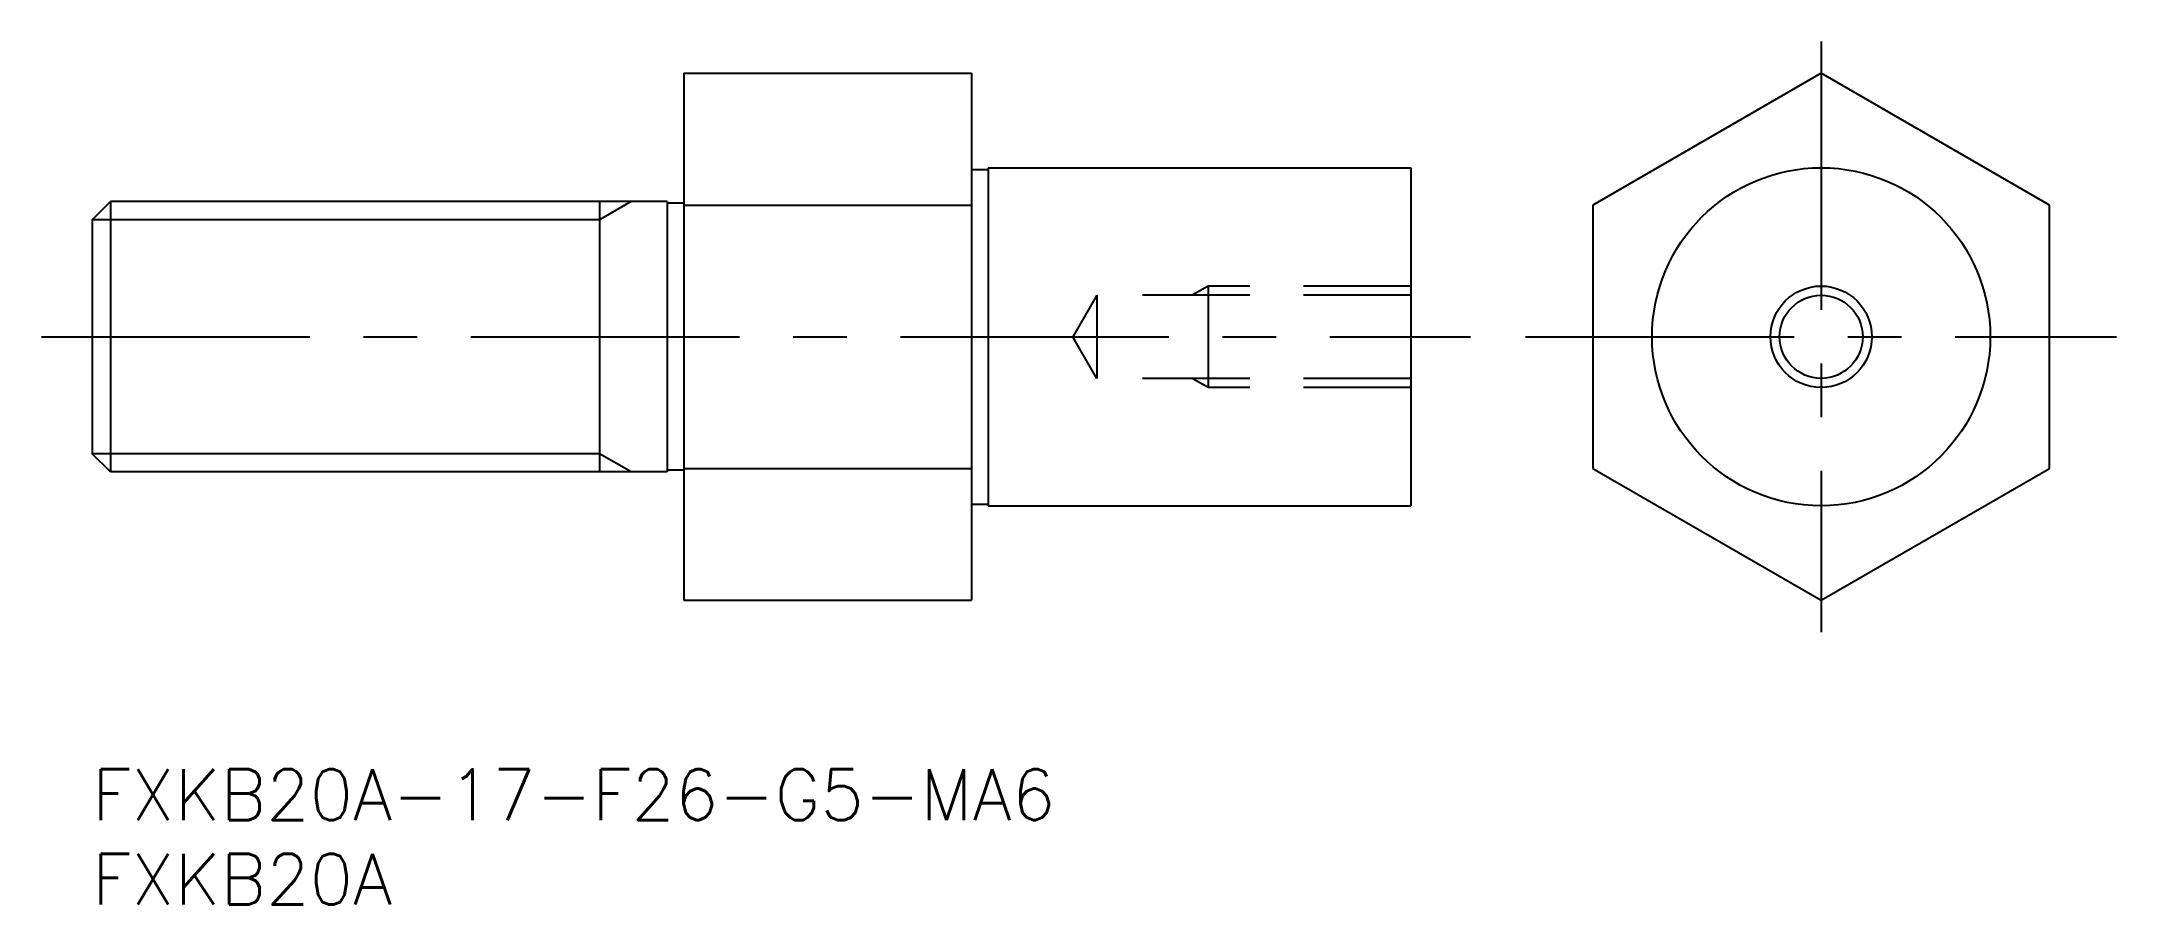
# Model space of a CAD drawing. Extents: x -3 to 120, y -8 to 43.
import ezdxf

# ---------------------------------------------------------------- set-up
doc = ezdxf.new("R2010")
doc.units = 0
doc.header["$LTSCALE"] = 0.5
doc.linetypes.add('CENTER', pattern=[50.8, 31.75, -6.35, 6.35, -6.35])
doc.linetypes.add('DASHED', pattern=[19.05, 12.7, -6.35])
for name, color, linetype in [('MSM_CENTER', 1, 'CENTER'), ('MSM_CONTINUOUS', 7, 'CONTINUOUS'), ('MSM_DASHED', 4, 'DASHED'), ('MSM_NARROW', 5, 'CONTINUOUS'), ('MSM_PART_NUMBER', 7, 'CONTINUOUS')]:
    doc.layers.add(name, color=color, linetype=linetype)
doc.styles.get("Standard").update_dxf_attribs({"font": 'txt.shx', "height": 3, "bigfont": 'bigfont.shx'})

# ---------------------------------------------------------------- blocks, each defined once
blk = doc.blocks.new('*U11')
at = {"layer": 'MSM_PART_NUMBER'}
blk.add_text('FXKB20A-17-F26-G5-MA6', height=3, dxfattribs=at).set_placement((0, -3))
blk = doc.blocks.new('*U12')
at = {"layer": 'MSM_PART_NUMBER'}
blk.add_text('FXKB20A', height=3, dxfattribs=at).set_placement((0, -8))

msp = doc.modelspace()

# ---------------------------------------------------------------- linework, layer by layer
at = {"layer": 'MSM_CENTER'}
for p, q in [((102.26, 43.06), (102.26, 8.12)), ((-3, 25.59), (81.52, 25.59)), ((84.78, 25.59), (119.73, 25.59))]:
    msp.add_line(p, q, dxfattribs=at)
at = {"layer": 'MSM_CONTINUOUS'}
for p, q in [((35, 41.18), (35, 10)), ((35, 41.18), (52, 41.18)), ((52, 41.18), (52, 10)), ((102.26, 41.18), (88.76, 33.38)), ((115.76, 33.38), (102.26, 41.18)), ((52, 35.49), (53, 35.49)), ((53, 35.59), (78, 35.59)), ((53, 35.59), (53, 15.59)), ((78, 35.59), (78, 15.59)), ((0, 32.51), (1.08, 33.59)), ((34, 33.59), (1.08, 33.59)), ((1.08, 33.59), (1.08, 17.59)), ((30, 33.59), (30, 17.59)), ((34, 33.59), (34, 17.59)), ((35, 33.49), (34, 33.49)), ((35, 33.38), (52, 33.38)), ((88.76, 33.38), (88.76, 17.79)), ((115.76, 17.79), (115.76, 33.38)), ((0, 32.51), (0, 18.67)), ((1.08, 17.59), (0, 18.67)), ((34, 17.59), (1.08, 17.59)), ((35, 17.69), (34, 17.69)), ((35, 17.79), (52, 17.79)), ((88.76, 17.79), (102.26, 10)), ((102.26, 10), (115.76, 17.79)), ((52, 15.69), (53, 15.69)), ((53, 15.59), (78, 15.59)), ((35, 10), (52, 10))]:
    msp.add_line(p, q, dxfattribs=at)
for radius in [10, 2.46]:
    msp.add_circle((102.26, 25.59), radius, dxfattribs=at)
at = {"layer": 'MSM_DASHED'}
for p, q in [((66, 28.59), (65.06, 28.05)), ((78, 28.59), (66, 28.59)), ((66, 28.59), (66, 22.59)), ((59.42, 28.05), (58, 25.59)), ((78, 28.05), (59.42, 28.05)), ((59.42, 28.05), (59.42, 23.13)), ((59.42, 23.13), (58, 25.59)), ((78, 23.13), (59.42, 23.13)), ((66, 22.59), (65.06, 23.13)), ((78, 22.59), (66, 22.59))]:
    msp.add_line(p, q, dxfattribs=at)
at = {"layer": 'MSM_NARROW'}
for p, q in [((31.87, 33.59), (30, 32.51)), ((30, 32.51), (0, 32.51)), ((30, 18.67), (0, 18.67)), ((31.87, 17.59), (30, 18.67))]:
    msp.add_line(p, q, dxfattribs=at)
msp.add_circle((102.26, 25.59), 3, dxfattribs=at)

# ---------------------------------------------------------------- block references
at = {"layer": 'MSM_CONTINUOUS'}
for name in ['*U11', '*U12']:
    msp.add_blockref(name, (0, 0), dxfattribs=at)

doc.saveas('drawing.dxf')
